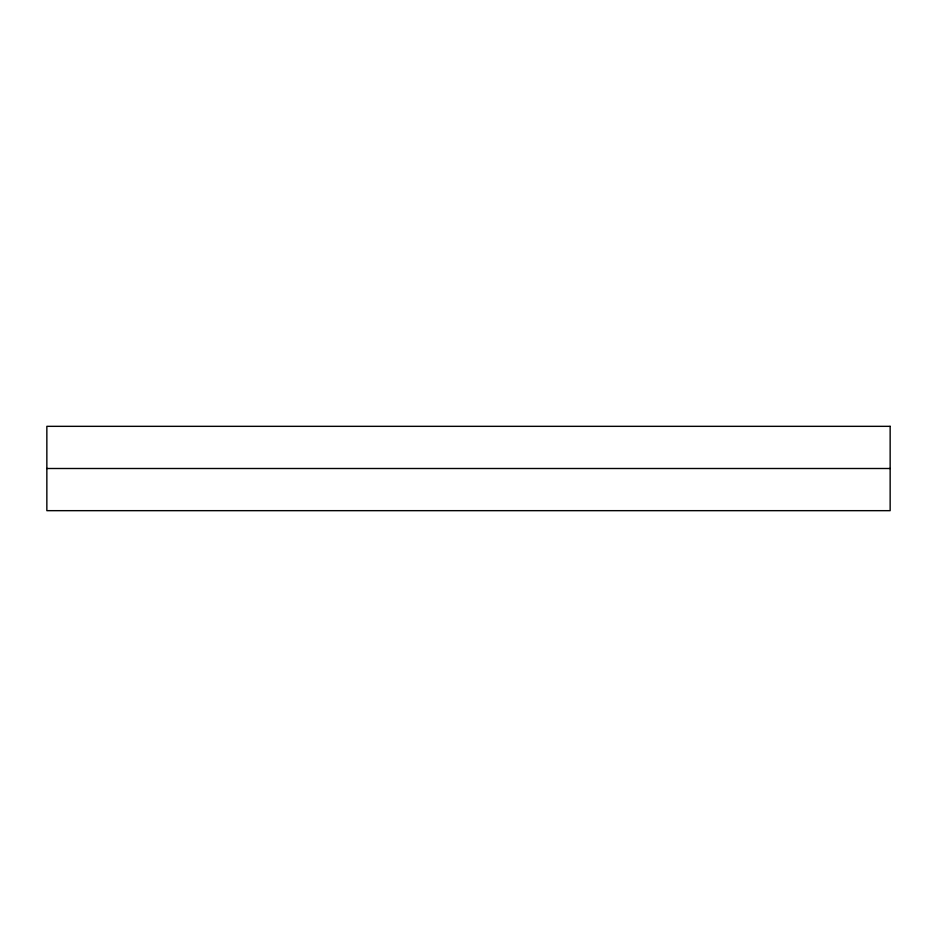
<?xml version="1.0" encoding="UTF-8"?>
<svg xmlns="http://www.w3.org/2000/svg" width="937" height="937" viewBox="0 0 937 937"><rect width="100%" height="100%" fill="white"/><g stroke="black" fill="none" stroke-linecap="round" stroke-linejoin="round"><path stroke-width="1.41" d="M46.85 468.5L890.15 468.5M890.15 426.335L46.85 426.335L46.85 510.665L890.15 510.665L890.15 426.335"/></g></svg>
